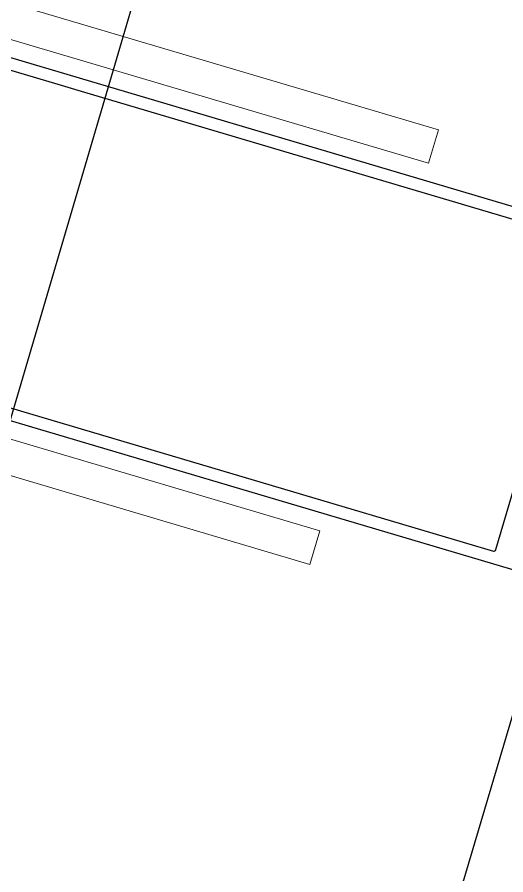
# Model space of a CAD drawing. Header units: millimetres. Extents: x 62878 to 70819, y -67946 to -61850.
# Drawn here: x 68092.24 to 68099.26, y -65191.06 to -65178.76 of the extents above; entities that cross this region are included whole.
import ezdxf

# ---------------------------------------------------------------- set-up
doc = ezdxf.new("R2010")
doc.units = ezdxf.units.MM
doc.layers.add('Dog_dos_yeni', color=63, linetype='Continuous', lineweight=5)
doc.layers.add('DOGRAMA', color=171, linetype='Continuous', lineweight=0)
doc.layers.add('ÇATI K', color=254, linetype='Continuous')

msp = doc.modelspace()

# ---------------------------------------------------------------- linework, layer by layer
at = {"layer": 'Dog_dos_yeni'}
msp.add_lwpolyline([(68085.36503706919, -65188.79796248709), (68090.19165216167, -65172.49753958615), (68090.67107636463, -65172.6394988536), (68089.18050405665, -65177.67345298476), (68098.28956391307, -65180.37067906586), (68098.14760464564, -65180.85010326882), (68089.03854478922, -65178.15287718773), (68087.47699284754, -65183.42654342038), (68096.58605270396, -65186.12376950144), (68096.44409343653, -65186.60319370445), (68087.33503358014, -65183.90596762336), (68085.84446127215, -65188.9399217545), (68085.36503706919, -65188.79796248709)], close=True, dxfattribs=at)
at = {"layer": 'DOGRAMA', "lineweight": -2}
msp.add_line((68099.44013377931, -65188.46024574047), (68088.06909484585, -65226.86246756419), dxfattribs=at)
at = {"layer": 'DOGRAMA', "lineweight": -2, "ltscale": 0.5}
for points in [[(68090.91402741958, -65178.96894391497), (68101.02028961814, -65181.9614452723, -0.4142135623732619)], [(68099.6006969439, -65186.75568730199), (68089.49443474531, -65183.76318594466, -0.4142135623729288)]]:
    msp.add_lwpolyline(points, format="xyb", dxfattribs=at)
msp.add_lwpolyline([(68093.1641582576, -65179.82294111166), (68092.82856131549, -65179.72356962446), (68091.03551479636, -65179.19264196428, 0.4142135623730953), (68090.99823178814, -65179.21288986044), (68089.69788489855, -65183.60441555963, 0.4142135623730951), (68089.71813279466, -65183.64169856787), (68091.51117931373, -65184.17262622804), (68091.84677625586, -65184.27199771522), (68099.07649323663, -65186.41274346801, 0.4142135623730951), (68099.11377624483, -65186.39249557185), (68100.41412313448, -65182.00096987268, 0.4142135623722071), (68100.39387523831, -65181.96368686443)], format="xyb", close=True, dxfattribs=at)
at = {"layer": 'ÇATI K', "color": 0}
msp.add_line((68230.55789600135, -64714.94603465045), (67736.63792858963, -66390.56612160095), dxfattribs=at)

doc.saveas('drawing.dxf')
